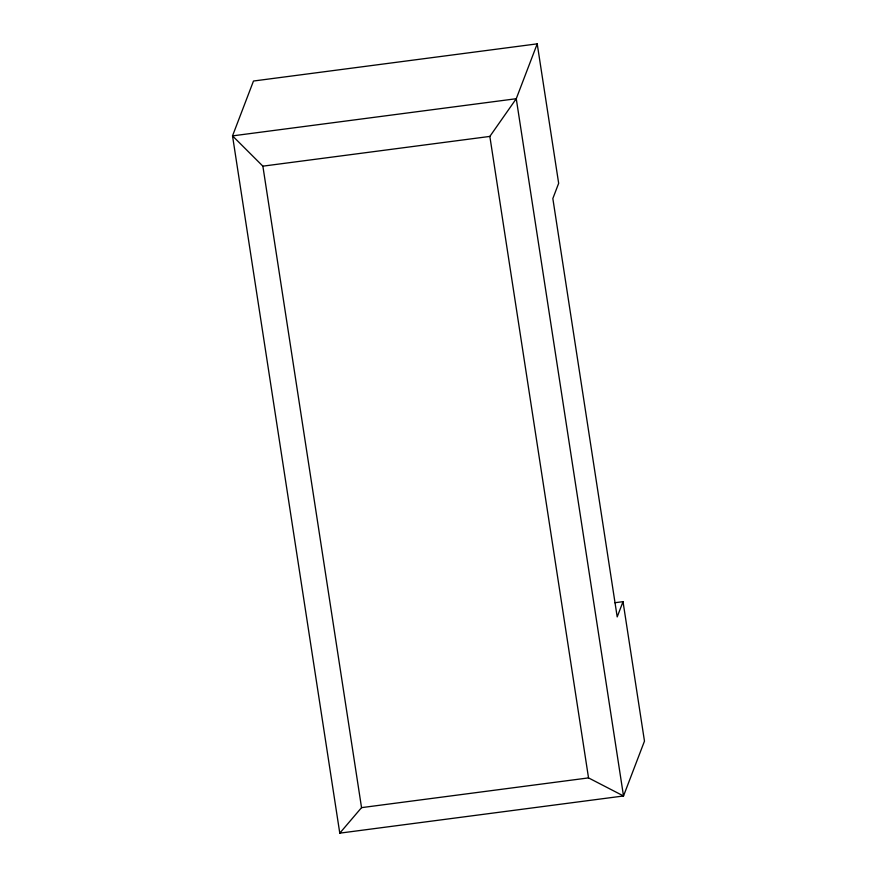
<?xml version="1.0" encoding="UTF-8"?>
<svg xmlns="http://www.w3.org/2000/svg" width="877" height="877" viewBox="0 0 877 877"><rect width="100%" height="100%" fill="white"/><g stroke="black" fill="none" stroke-linecap="round" stroke-linejoin="round"><path stroke-width="1.32" d="M339.783 833.15L361.543 807.64L262.87 166.159L232.526 135.88L516.257 98.717L623.514 795.976L339.783 833.15L232.526 135.88L253.486 81.024L537.217 43.85L516.257 98.717L489.848 136.417L588.533 777.899L623.514 795.976L644.474 741.12L623.021 601.666L614.876 602.729M623.021 601.666L617.2 616.904L552.839 198.542L558.66 183.304L537.217 43.85M262.87 166.159L489.848 136.417M361.543 807.64L588.533 777.899"/></g></svg>
